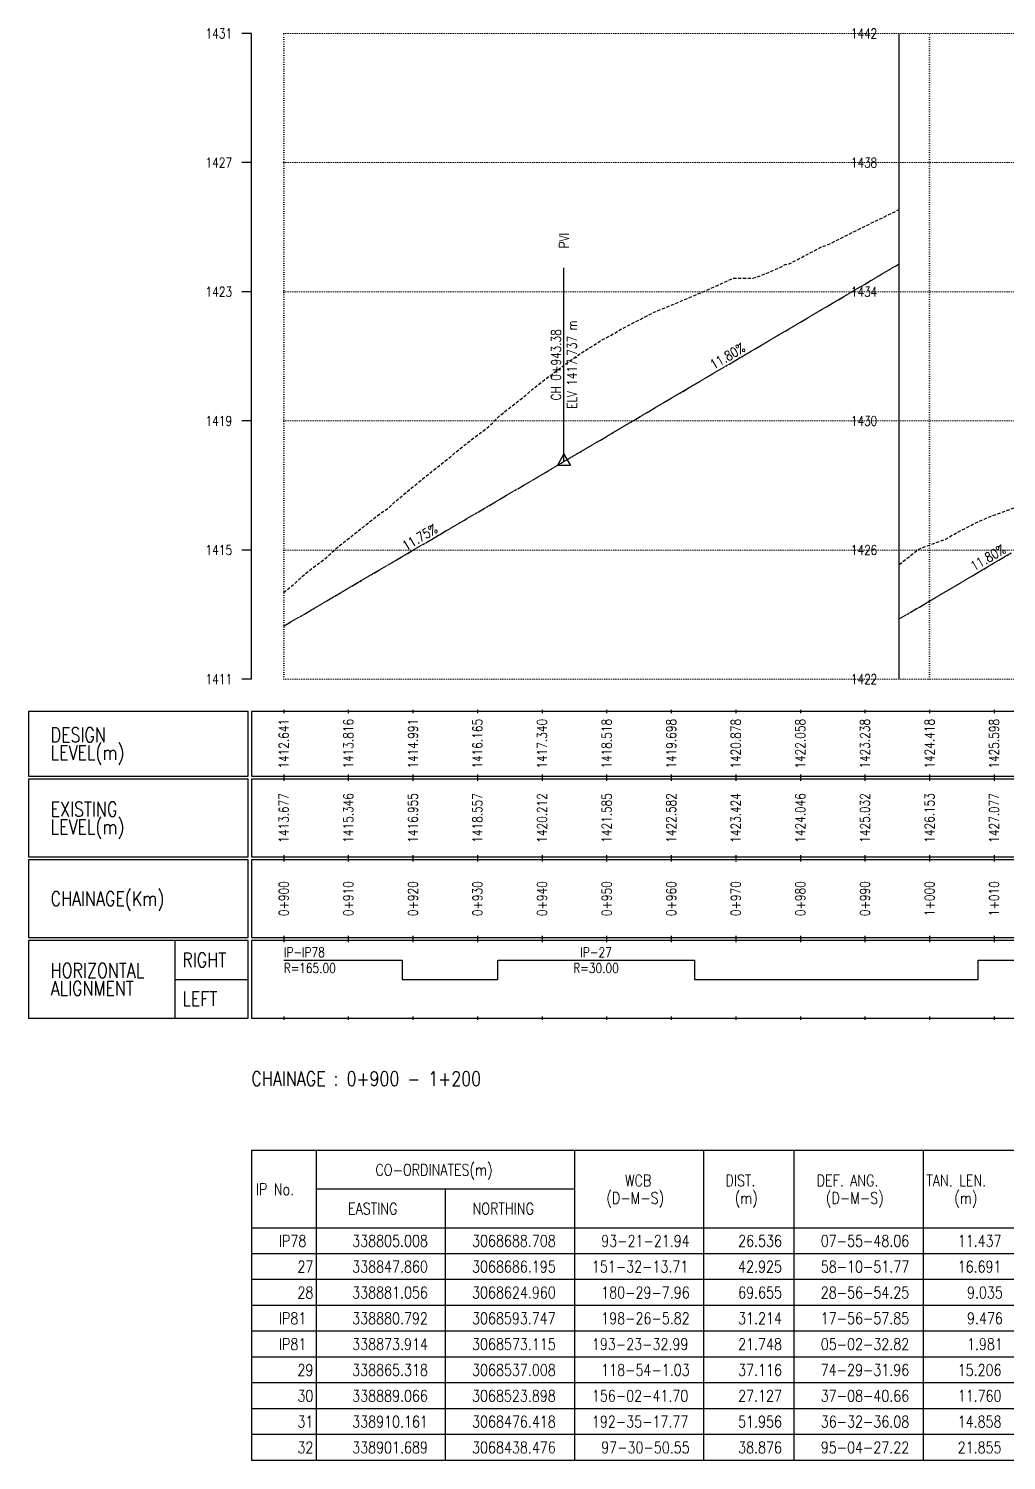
# Model space of a CAD drawing. Extents: x 337736 to 342003, y 3067251 to 3069533.
# Drawn here: x 339236.4 to 339387.8, y 3067266.7 to 3067488.5 of the extents above; entities that cross this region are included whole.
import ezdxf
from ezdxf.enums import TextEntityAlignment as Align

# ---------------------------------------------------------------- set-up
doc = ezdxf.new("R2010")
doc.units = 0
doc.header["$MEASUREMENT"] = 0
for name, pattern in [('Center', [2, 1.25, -0.25, 0.25, -0.25]), ('Dashed', [0.75, 0.5, -0.25]), ('Dot', [0.25, 0, -0.25])]:
    doc.linetypes.add(name, pattern=pattern)
for name, color, linetype, lineweight in [('Chainage Range', 7, 'Continuous', 25), ('Grids', 9, 'Dot', 13), ('Vertical Alignment', 5, 'Center', 30), ('VIP Line', 2, 'Continuous', 5)]:
    doc.layers.add(name, color=color, linetype=linetype, lineweight=lineweight)
for name, color, linetype in [('Chainage_TXT', 7, 'Continuous'), ('DesignRL_TXT', 5, 'Continuous'), ('ExistRL_TXT', 3, 'Continuous'), ('GL', 3, 'Dashed'), ('Grade Text', 7, 'Continuous'), ('HC_Data', 7, 'Continuous'), ('Horizontal Alignment', 7, 'Continuous'), ('Scale Line', 1, 'Continuous'), ('Title Box Text', 7, 'Continuous'), ('TitleBox', 7, 'Continuous'), ('VIP Mark', 7, 'Continuous')]:
    doc.layers.add(name, color=color, linetype=linetype)
doc.styles.get("Standard").update_dxf_attribs({"font": 'simplex.shx'})

msp = doc.modelspace()

# ---------------------------------------------------------------- linework, layer by layer
at = {"layer": 'GL', "flags": 128}
for points in [[(339371.17, 3067405.48), (339374.31, 3067407.93), (339375.87, 3067408.5), (339378.38, 3067409.42), (339379.62, 3067410.15), (339382.53, 3067411.69), (339384.86, 3067412.75), (339388.52, 3067414.09), (339390.29, 3067414.82), (339393.75, 3067417.04), (339394.98, 3067417.78), (339395.87, 3067418.5), (339397.89, 3067420.12), (339399.88, 3067421.08), (339400.08, 3067421.18), (339400.32, 3067421.36), (339402.49, 3067423), (339402.88, 3067423.48), (339406.39, 3067427.08), (339408.49, 3067429.01), (339410.61, 3067430.91), (339410.63, 3067430.93), (339412.45, 3067432.51), (339415.36, 3067434.99), (339415.87, 3067435.35), (339417.7, 3067436.65), (339421.16, 3067440.31), (339424.35, 3067441.78), (339426.93, 3067443.44), (339431.42, 3067445.47), (339432.93, 3067446.23), (339435.87, 3067447.6), (339437.82, 3067448.51), (339439.98, 3067449.36), (339443.79, 3067451), (339447.16, 3067452.87), (339448.98, 3067452.96), (339452.51, 3067454.31), (339454.76, 3067455.59), (339455.87, 3067455.77), (339457.51, 3067456.03), (339458.72, 3067456.05), (339459.75, 3067456.32), (339460.35, 3067456.9), (339461.73, 3067457.13), (339462.34, 3067457.33), (339463.53, 3067457.52), (339465.84, 3067457.88), (339466.55, 3067457.93), (339470.9, 3067458.52), (339471.71, 3067458.7), (339475.02, 3067459.29), (339475.87, 3067459.2), (339479.04, 3067458.87), (339479.5, 3067458.86), (339480.38, 3067458.86), (339484.69, 3067458.95), (339484.9, 3067458.93), (339487.01, 3067459.41), (339489.97, 3067460.08), (339492.09, 3067460.24), (339493.67, 3067459.9), (339494.51, 3067460.17), (339495.87, 3067460.12), (339499.33, 3067460.15), (339499.96, 3067460.29), (339503.19, 3067461.76)], [(339275.87, 3067401.12), (339277.15, 3067402.17), (339279.07, 3067403.93), (339282.52, 3067406.63), (339284.04, 3067408.02), (339284.67, 3067408.52), (339288.13, 3067411.24), (339290.68, 3067413.3), (339292.06, 3067414.2), (339293.26, 3067415.34), (339295.87, 3067417.51), (339296.14, 3067417.73), (339298.74, 3067419.84), (339299.97, 3067420.81), (339303.86, 3067423.95), (339304.24, 3067424.28), (339307.61, 3067426.84), (339309.29, 3067428.49), (339310.38, 3067429.41), (339313.06, 3067431.47), (339314.38, 3067432.62), (339315.87, 3067433.8), (339319.25, 3067436.33), (339320.48, 3067437.25), (339322.23, 3067438.44), (339322.6, 3067438.64), (339324.9, 3067440.14), (339326.87, 3067441.19), (339328.26, 3067442.01), (339332.13, 3067444), (339333.09, 3067444.5), (339333.36, 3067444.62), (339335, 3067445.28), (339335.87, 3067445.64), (339341.24, 3067447.92), (339343.05, 3067448.72), (339345.49, 3067449.86), (339348.5, 3067449.83), (339348.89, 3067449.95), (339349.84, 3067450.26), (339352.68, 3067451.5), (339353.52, 3067451.94), (339354.12, 3067452.05), (339355.87, 3067452.96), (339358.83, 3067454.52), (339359.15, 3067454.7), (339359.93, 3067454.93), (339365.13, 3067457.51), (339365.42, 3067457.65), (339365.78, 3067457.85), (339368.8, 3067459.29), (339370.76, 3067460.26), (339371.17, 3067460.48)]]:
    msp.add_lwpolyline(points, dxfattribs=at)
at = {"layer": 'Grids'}
for p, q in [((339275.87, 3067487.73), (339575.87, 3067487.73)), ((339275.87, 3067387.73), (339275.87, 3067487.73)), ((339375.87, 3067387.73), (339375.87, 3067487.73)), ((339275.87, 3067467.73), (339575.87, 3067467.73)), ((339275.87, 3067447.73), (339575.87, 3067447.73)), ((339275.87, 3067427.73), (339575.87, 3067427.73)), ((339275.87, 3067407.73), (339575.87, 3067407.73)), ((339275.87, 3067387.73), (339575.87, 3067387.73))]:
    msp.add_line(p, q, dxfattribs=at)
at = {"layer": 'HC_Data'}
for p, q in [((339280.87, 3067314.73), (339280.87, 3067302.73)), ((339320.87, 3067314.73), (339320.87, 3067302.73)), ((339340.87, 3067314.73), (339340.87, 3067302.73)), ((339354.87, 3067314.73), (339354.87, 3067302.73)), ((339374.87, 3067314.73), (339374.87, 3067302.73)), ((339320.87, 3067308.73), (339280.87, 3067308.73)), ((339300.87, 3067308.73), (339300.87, 3067302.73)), ((339270.87, 3067302.73), (339270.87, 3067266.73)), ((339280.87, 3067302.73), (339280.87, 3067266.73)), ((339300.87, 3067302.73), (339300.87, 3067266.73)), ((339320.87, 3067302.73), (339320.87, 3067266.73)), ((339340.87, 3067302.73), (339340.87, 3067266.73)), ((339354.87, 3067302.73), (339354.87, 3067266.73)), ((339374.87, 3067302.73), (339374.87, 3067266.73)), ((339502.87, 3067298.73), (339270.87, 3067298.73)), ((339502.87, 3067294.73), (339270.87, 3067294.73)), ((339502.87, 3067290.73), (339270.87, 3067290.73)), ((339502.87, 3067286.73), (339270.87, 3067286.73)), ((339502.87, 3067282.73), (339270.87, 3067282.73)), ((339502.87, 3067278.73), (339270.87, 3067278.73)), ((339502.87, 3067274.73), (339270.87, 3067274.73)), ((339502.87, 3067270.73), (339270.87, 3067270.73)), ((339502.87, 3067266.73), (339270.87, 3067266.73))]:
    msp.add_line(p, q, dxfattribs=at)
msp.add_lwpolyline([(339270.87, 3067314.73), (339270.87, 3067302.73), (339502.87, 3067302.73), (339502.87, 3067314.73), (339270.87, 3067314.73)], dxfattribs=at)
at = {"layer": 'Horizontal Alignment'}
msp.add_lwpolyline([(339275.87, 3067344.23), (339294.21, 3067344.23), (339294.21, 3067341.23), (339309, 3067341.23), (339309, 3067344.23), (339339.47, 3067344.23), (339339.47, 3067341.23), (339383.4, 3067341.23), (339383.4, 3067344.23), (339401.08, 3067344.23)], dxfattribs=at)
at = {"layer": 'Scale Line'}
for p, q in [((339270.87, 3067487.73), (339269.37, 3067487.73)), ((339270.87, 3067387.73), (339270.87, 3067487.73)), ((339371.17, 3067387.73), (339371.17, 3067487.73)), ((339270.87, 3067467.73), (339269.37, 3067467.73)), ((339270.87, 3067447.73), (339269.37, 3067447.73)), ((339270.87, 3067427.73), (339269.37, 3067427.73)), ((339270.87, 3067407.73), (339269.37, 3067407.73)), ((339270.87, 3067387.73), (339269.37, 3067387.73))]:
    msp.add_line(p, q, dxfattribs=at)
at = {"layer": 'TitleBox'}
for p, q in [((339275.87, 3067382.98), (339275.87, 3067382.48)), ((339285.87, 3067382.98), (339285.87, 3067382.48)), ((339295.87, 3067382.98), (339295.87, 3067382.48)), ((339305.87, 3067382.98), (339305.87, 3067382.48)), ((339315.87, 3067382.98), (339315.87, 3067382.48)), ((339325.87, 3067382.98), (339325.87, 3067382.48)), ((339335.87, 3067382.98), (339335.87, 3067382.48)), ((339345.87, 3067382.98), (339345.87, 3067382.48)), ((339355.87, 3067382.98), (339355.87, 3067382.48)), ((339365.87, 3067382.98), (339365.87, 3067382.48)), ((339375.87, 3067382.98), (339375.87, 3067382.48)), ((339385.87, 3067382.98), (339385.87, 3067382.48)), ((339275.87, 3067372.98), (339275.87, 3067372.48)), ((339275.87, 3067372.48), (339275.87, 3067371.98)), ((339285.87, 3067372.98), (339285.87, 3067372.48)), ((339285.87, 3067372.48), (339285.87, 3067371.98)), ((339295.87, 3067372.98), (339295.87, 3067372.48)), ((339295.87, 3067372.48), (339295.87, 3067371.98)), ((339305.87, 3067372.98), (339305.87, 3067372.48)), ((339305.87, 3067372.48), (339305.87, 3067371.98)), ((339315.87, 3067372.98), (339315.87, 3067372.48)), ((339315.87, 3067372.48), (339315.87, 3067371.98)), ((339325.87, 3067372.98), (339325.87, 3067372.48)), ((339325.87, 3067372.48), (339325.87, 3067371.98)), ((339335.87, 3067372.98), (339335.87, 3067372.48)), ((339335.87, 3067372.48), (339335.87, 3067371.98)), ((339345.87, 3067372.98), (339345.87, 3067372.48)), ((339345.87, 3067372.48), (339345.87, 3067371.98)), ((339355.87, 3067372.98), (339355.87, 3067372.48)), ((339355.87, 3067372.48), (339355.87, 3067371.98)), ((339365.87, 3067372.98), (339365.87, 3067372.48)), ((339365.87, 3067372.48), (339365.87, 3067371.98)), ((339375.87, 3067372.98), (339375.87, 3067372.48)), ((339375.87, 3067372.48), (339375.87, 3067371.98)), ((339385.87, 3067372.98), (339385.87, 3067372.48)), ((339385.87, 3067372.48), (339385.87, 3067371.98)), ((339275.87, 3067360.48), (339275.87, 3067359.98)), ((339275.87, 3067359.98), (339275.87, 3067359.48)), ((339285.87, 3067360.48), (339285.87, 3067359.98)), ((339285.87, 3067359.98), (339285.87, 3067359.48)), ((339295.87, 3067360.48), (339295.87, 3067359.98)), ((339295.87, 3067359.98), (339295.87, 3067359.48)), ((339305.87, 3067360.48), (339305.87, 3067359.98)), ((339305.87, 3067359.98), (339305.87, 3067359.48)), ((339315.87, 3067360.48), (339315.87, 3067359.98)), ((339315.87, 3067359.98), (339315.87, 3067359.48)), ((339325.87, 3067360.48), (339325.87, 3067359.98)), ((339325.87, 3067359.98), (339325.87, 3067359.48)), ((339335.87, 3067360.48), (339335.87, 3067359.98)), ((339335.87, 3067359.98), (339335.87, 3067359.48)), ((339345.87, 3067360.48), (339345.87, 3067359.98)), ((339345.87, 3067359.98), (339345.87, 3067359.48)), ((339355.87, 3067360.48), (339355.87, 3067359.98)), ((339355.87, 3067359.98), (339355.87, 3067359.48)), ((339365.87, 3067360.48), (339365.87, 3067359.98)), ((339365.87, 3067359.98), (339365.87, 3067359.48)), ((339375.87, 3067360.48), (339375.87, 3067359.98)), ((339375.87, 3067359.98), (339375.87, 3067359.48)), ((339385.87, 3067360.48), (339385.87, 3067359.98)), ((339385.87, 3067359.98), (339385.87, 3067359.48)), ((339259.04, 3067335.23), (339259.04, 3067347.23)), ((339275.87, 3067347.98), (339275.87, 3067347.48)), ((339275.87, 3067347.48), (339275.87, 3067346.98)), ((339285.87, 3067347.98), (339285.87, 3067347.48)), ((339285.87, 3067347.48), (339285.87, 3067346.98)), ((339295.87, 3067347.98), (339295.87, 3067347.48)), ((339295.87, 3067347.48), (339295.87, 3067346.98)), ((339305.87, 3067347.98), (339305.87, 3067347.48)), ((339305.87, 3067347.48), (339305.87, 3067346.98)), ((339315.87, 3067347.98), (339315.87, 3067347.48)), ((339315.87, 3067347.48), (339315.87, 3067346.98)), ((339325.87, 3067347.98), (339325.87, 3067347.48)), ((339325.87, 3067347.48), (339325.87, 3067346.98)), ((339335.87, 3067347.98), (339335.87, 3067347.48)), ((339335.87, 3067347.48), (339335.87, 3067346.98)), ((339345.87, 3067347.98), (339345.87, 3067347.48)), ((339345.87, 3067347.48), (339345.87, 3067346.98)), ((339355.87, 3067347.98), (339355.87, 3067347.48)), ((339355.87, 3067347.48), (339355.87, 3067346.98)), ((339365.87, 3067347.98), (339365.87, 3067347.48)), ((339365.87, 3067347.48), (339365.87, 3067346.98)), ((339375.87, 3067347.98), (339375.87, 3067347.48)), ((339375.87, 3067347.48), (339375.87, 3067346.98)), ((339385.87, 3067347.98), (339385.87, 3067347.48)), ((339385.87, 3067347.48), (339385.87, 3067346.98)), ((339259.04, 3067341.23), (339270.37, 3067341.23)), ((339275.87, 3067335.48), (339275.87, 3067334.98)), ((339285.87, 3067335.48), (339285.87, 3067334.98)), ((339295.87, 3067335.48), (339295.87, 3067334.98)), ((339305.87, 3067335.48), (339305.87, 3067334.98)), ((339315.87, 3067335.48), (339315.87, 3067334.98)), ((339325.87, 3067335.48), (339325.87, 3067334.98)), ((339335.87, 3067335.48), (339335.87, 3067334.98)), ((339345.87, 3067335.48), (339345.87, 3067334.98)), ((339355.87, 3067335.48), (339355.87, 3067334.98)), ((339365.87, 3067335.48), (339365.87, 3067334.98)), ((339375.87, 3067335.48), (339375.87, 3067334.98)), ((339385.87, 3067335.48), (339385.87, 3067334.98))]:
    msp.add_line(p, q, dxfattribs=at)
for points in [[(339270.37, 3067382.73), (339236.37, 3067382.73), (339236.37, 3067372.73), (339270.37, 3067372.73)], [(339270.87, 3067372.73), (339580.87, 3067372.73), (339580.87, 3067382.73), (339270.87, 3067382.73)], [(339270.37, 3067372.23), (339236.37, 3067372.23), (339236.37, 3067360.23), (339270.37, 3067360.23)], [(339270.87, 3067360.23), (339580.87, 3067360.23), (339580.87, 3067372.23), (339270.87, 3067372.23)], [(339270.37, 3067359.73), (339236.37, 3067359.73), (339236.37, 3067347.73), (339270.37, 3067347.73)], [(339270.87, 3067347.73), (339580.87, 3067347.73), (339580.87, 3067359.73), (339270.87, 3067359.73)], [(339270.37, 3067347.23), (339236.37, 3067347.23), (339236.37, 3067335.23), (339270.37, 3067335.23)], [(339270.87, 3067335.23), (339580.87, 3067335.23), (339580.87, 3067347.23), (339270.87, 3067347.23)]]:
    msp.add_lwpolyline(points, close=True, dxfattribs=at)
at = {"layer": 'Vertical Alignment'}
for points in [[(339275.87, 3067395.94), (339277.15, 3067396.69), (339279.07, 3067397.82), (339282.52, 3067399.85), (339284.04, 3067400.74), (339284.67, 3067401.11), (339288.13, 3067403.14), (339290.68, 3067404.64), (339292.06, 3067405.45), (339293.26, 3067406.15), (339295.87, 3067407.69), (339296.14, 3067407.85), (339298.74, 3067409.38), (339299.97, 3067410.1), (339303.86, 3067412.38), (339304.24, 3067412.6), (339307.61, 3067414.58), (339309.29, 3067415.57), (339310.38, 3067416.21), (339313.06, 3067417.79), (339314.38, 3067418.56), (339315.87, 3067419.44), (339319.25, 3067421.42), (339319.25, 3067421.42), (339319.25, 3067421.42), (339319.25, 3067421.42), (339320.48, 3067422.15), (339322.23, 3067423.18), (339322.6, 3067423.4), (339324.9, 3067424.75), (339326.87, 3067425.91), (339328.26, 3067426.74), (339332.13, 3067429.02), (339333.09, 3067429.59), (339333.36, 3067429.74), (339335, 3067430.71), (339335.87, 3067431.23), (339341.24, 3067434.39), (339343.05, 3067435.46), (339345.49, 3067436.9), (339348.5, 3067438.68), (339348.89, 3067438.91), (339349.84, 3067439.47), (339352.68, 3067441.14), (339353.52, 3067441.64), (339354.12, 3067441.99), (339355.87, 3067443.02), (339358.83, 3067444.77), (339359.15, 3067444.96), (339359.93, 3067445.42), (339365.13, 3067448.49), (339365.42, 3067448.66), (339365.78, 3067448.87), (339368.8, 3067450.65), (339370.76, 3067451.81), (339371.17, 3067452.05)], [(339371.17, 3067397.05), (339374.31, 3067398.9), (339375.87, 3067399.82), (339378.38, 3067401.3), (339379.62, 3067402.04), (339382.53, 3067403.75), (339384.86, 3067405.12), (339388.52, 3067407.28)]]:
    msp.add_lwpolyline(points, dxfattribs=at)
at = {"layer": 'VIP Line'}
for points in [[(339275.87, 3067395.94), (339277.15, 3067396.69), (339279.07, 3067397.82), (339282.52, 3067399.85), (339284.04, 3067400.74), (339284.67, 3067401.11), (339288.13, 3067403.14), (339290.68, 3067404.64), (339292.06, 3067405.45), (339293.26, 3067406.15), (339295.87, 3067407.69), (339296.14, 3067407.85), (339298.74, 3067409.38), (339299.97, 3067410.1), (339303.86, 3067412.38), (339304.24, 3067412.6), (339307.61, 3067414.58), (339309.29, 3067415.57), (339310.38, 3067416.21), (339313.06, 3067417.79), (339314.38, 3067418.56), (339315.87, 3067419.44), (339319.25, 3067421.42), (339320.48, 3067422.15), (339322.23, 3067423.18), (339322.6, 3067423.4), (339324.9, 3067424.75), (339326.87, 3067425.91), (339328.26, 3067426.74), (339332.13, 3067429.02), (339333.09, 3067429.59), (339333.36, 3067429.74), (339335, 3067430.71), (339335.87, 3067431.23), (339341.24, 3067434.39), (339343.05, 3067435.46), (339345.49, 3067436.9), (339348.5, 3067438.68), (339348.89, 3067438.91), (339349.84, 3067439.47), (339352.68, 3067441.14), (339353.52, 3067441.64), (339354.12, 3067441.99), (339355.87, 3067443.02), (339358.83, 3067444.77), (339359.15, 3067444.96), (339359.93, 3067445.42), (339365.13, 3067448.49), (339365.42, 3067448.66), (339365.78, 3067448.87), (339368.8, 3067450.65), (339370.76, 3067451.81), (339371.17, 3067452.05)], [(339371.17, 3067397.05), (339374.31, 3067398.9), (339375.87, 3067399.82), (339378.38, 3067401.3), (339379.62, 3067402.04), (339382.53, 3067403.75), (339384.86, 3067405.12), (339388.52, 3067407.28)]]:
    msp.add_lwpolyline(points, dxfattribs=at)
at = {"layer": 'VIP Mark'}
msp.add_line((339319.25, 3067421.42), (339319.25, 3067451.42), dxfattribs=at)
msp.add_lwpolyline([(339318.25, 3067420.84), (339319.25, 3067422.58), (339320.25, 3067420.84), (339318.25, 3067420.84)], dxfattribs=at)

# ---------------------------------------------------------------- texts
at = {"width": 0.8}
for s, p in [('1431', (339267.87, 3067487.73)), ('1427', (339267.87, 3067467.73)), ('1423', (339267.87, 3067447.73)), ('1419', (339267.87, 3067427.73)), ('1415', (339267.87, 3067407.73)), ('1411', (339267.87, 3067387.73))]:
    msp.add_text(s, height=1.5, dxfattribs=at).set_placement(p, align=Align.MIDDLE_RIGHT)
for s, p in [('1442', (339363.67, 3067486.98)), ('1438', (339363.67, 3067466.98)), ('1434', (339363.67, 3067446.98)), ('1430', (339363.67, 3067426.98)), ('1426', (339363.67, 3067406.98)), ('1422', (339363.67, 3067386.98))]:
    msp.add_text(s, height=1.5, dxfattribs=at).set_placement(p)
at = {"layer": 'Chainage Range', "width": 0.8}
msp.add_text('CHAINAGE : 0+900 - 1+200', height=2.25, dxfattribs=at).set_placement((339270.87, 3067324.73))
at = {"layer": 'Chainage_TXT', "width": 0.8}
for s, p in [('0+900', (339275.87, 3067353.73)), ('0+910', (339285.87, 3067353.73)), ('0+920', (339295.87, 3067353.73)), ('0+930', (339305.87, 3067353.73)), ('0+940', (339315.87, 3067353.73)), ('0+950', (339325.87, 3067353.73)), ('0+960', (339335.87, 3067353.73)), ('0+970', (339345.87, 3067353.73)), ('0+980', (339355.87, 3067353.73)), ('0+990', (339365.87, 3067353.73)), ('1+000', (339375.87, 3067353.73)), ('1+010', (339385.87, 3067353.73))]:
    msp.add_text(s, height=1.5, rotation=90, dxfattribs=at).set_placement(p, align=Align.MIDDLE_CENTER)
at = {"layer": 'DesignRL_TXT', "width": 0.8}
for s, p in [('1413.816', (339285.87, 3067377.73)), ('1416.165', (339305.87, 3067377.73)), ('1417.340', (339315.87, 3067377.73)), ('1418.518', (339325.87, 3067377.73)), ('1419.698', (339335.87, 3067377.73)), ('1420.878', (339345.87, 3067377.73)), ('1422.058', (339355.87, 3067377.73)), ('1423.238', (339365.87, 3067377.73)), ('1424.418', (339375.87, 3067377.73)), ('1425.598', (339385.87, 3067377.73)), ('1412.641', (339275.87, 3067377.73)), ('1414.991', (339295.87, 3067377.73))]:
    msp.add_text(s, height=1.5, rotation=90, dxfattribs=at).set_placement(p, align=Align.MIDDLE_CENTER)
at = {"layer": 'ExistRL_TXT', "width": 0.8}
for s, p in [('1413.677', (339275.87, 3067366.23)), ('1415.346', (339285.87, 3067366.23)), ('1416.955', (339295.87, 3067366.23)), ('1418.557', (339305.87, 3067366.23)), ('1420.212', (339315.87, 3067366.23)), ('1421.585', (339325.87, 3067366.23)), ('1422.582', (339335.87, 3067366.23)), ('1423.424', (339345.87, 3067366.23)), ('1424.046', (339355.87, 3067366.23)), ('1425.032', (339365.87, 3067366.23)), ('1426.153', (339375.87, 3067366.23)), ('1427.077', (339385.87, 3067366.23))]:
    msp.add_text(s, height=1.5, rotation=90, dxfattribs=at).set_placement(p, align=Align.MIDDLE_CENTER)
at = {"layer": 'Grade Text', "width": 0.8}
for s, rotation, p in [('11.80%', 30.5382, (339345.21, 3067436.74)), ('11.75%', 30.429, (339297.56, 3067408.68)), ('11.80%', 30.5382, (339385.53, 3067405.52))]:
    msp.add_text(s, height=1.5, rotation=rotation, dxfattribs=at).set_placement(p, align=Align.BOTTOM_CENTER)
at = {"layer": 'HC_Data', "width": 0.8}
for s, p in [('CO-ORDINATES(m)', (339290.07, 3067310.83)), ('WCB', (339328.71, 3067309.18)), ('DIST.', (339344.27, 3067309.18)), ('DEF. ANG.', (339358.39, 3067309.18)), ('TAN. LEN.', (339375.39, 3067309.18)), ('IP No.', (339271.55, 3067307.83)), ('(D-M-S)', (339325.83, 3067306.48)), ('(m)', (339345.71, 3067306.48)), ('(D-M-S)', (339359.83, 3067306.48)), ('(m)', (339379.71, 3067306.48)), ('EASTING', (339285.83, 3067304.83)), ('NORTHING', (339305.11, 3067304.83)), ('IP78', (339275.11, 3067299.83)), ('338805.008', (339286.47, 3067299.83)), ('3068688.708', (339305.03, 3067299.83)), ('93-21-21.94', (339325.03, 3067299.83)), ('26.536', (339346.23, 3067299.83)), ('07-55-48.06', (339359.03, 3067299.83)), ('11.437', (339380.23, 3067299.83)), ('27', (339277.99, 3067295.83)), ('338847.860', (339286.47, 3067295.83)), ('3068686.195', (339305.03, 3067295.83)), ('151-32-13.71', (339323.59, 3067295.83)), ('42.925', (339346.23, 3067295.83)), ('58-10-51.77', (339359.03, 3067295.83)), ('16.691', (339380.23, 3067295.83)), ('28', (339277.99, 3067291.83)), ('338881.056', (339286.47, 3067291.83)), ('3068624.960', (339305.03, 3067291.83)), ('180-29-7.96', (339325.03, 3067291.83)), ('69.655', (339346.23, 3067291.83)), ('28-56-54.25', (339359.03, 3067291.83)), ('9.035', (339381.67, 3067291.83)), ('IP81', (339275.11, 3067287.83)), ('338880.792', (339286.47, 3067287.83)), ('3068593.747', (339305.03, 3067287.83)), ('198-26-5.82', (339325.03, 3067287.83)), ('31.214', (339346.23, 3067287.83)), ('17-56-57.85', (339359.03, 3067287.83)), ('9.476', (339381.67, 3067287.83)), ('IP81', (339275.11, 3067283.83)), ('338873.914', (339286.47, 3067283.83)), ('3068573.115', (339305.03, 3067283.83)), ('193-23-32.99', (339323.59, 3067283.83)), ('21.748', (339346.23, 3067283.83)), ('05-02-32.82', (339359.03, 3067283.83)), ('1.981', (339381.67, 3067283.83)), ('29', (339277.99, 3067279.83)), ('338865.318', (339286.47, 3067279.83)), ('3068537.008', (339305.03, 3067279.83)), ('118-54-1.03', (339325.03, 3067279.83)), ('37.116', (339346.23, 3067279.83)), ('74-29-31.96', (339359.03, 3067279.83)), ('15.206', (339380.23, 3067279.83)), ('30', (339277.99, 3067275.83)), ('338889.066', (339286.47, 3067275.83)), ('3068523.898', (339305.03, 3067275.83)), ('156-02-41.70', (339323.59, 3067275.83)), ('27.127', (339346.23, 3067275.83)), ('37-08-40.66', (339359.03, 3067275.83)), ('11.760', (339380.23, 3067275.83)), ('31', (339277.99, 3067271.83)), ('338910.161', (339286.47, 3067271.83)), ('3068476.418', (339305.03, 3067271.83)), ('192-35-17.77', (339323.59, 3067271.83)), ('51.956', (339346.23, 3067271.83)), ('36-32-36.08', (339359.03, 3067271.83)), ('14.858', (339380.23, 3067271.83)), ('32', (339277.99, 3067267.83)), ('338901.689', (339286.47, 3067267.83)), ('3068438.476', (339305.03, 3067267.83)), ('97-30-50.55', (339325.03, 3067267.83)), ('38.876', (339346.23, 3067267.83)), ('95-04-27.22', (339359.03, 3067267.83)), ('21.855', (339380.23, 3067267.83))]:
    msp.add_text(s, height=1.8, dxfattribs=at).set_placement(p)
at = {"layer": 'Horizontal Alignment', "width": 0.8}
msp.add_text('IP-IP78', height=1.5, dxfattribs=at).set_placement((339275.87, 3067344.23), align=Align.BOTTOM_LEFT)
msp.add_text('IP-27', height=1.5, dxfattribs=at).set_placement((339324.24, 3067344.23), align=Align.BOTTOM_CENTER)
msp.add_text('R=165.00', height=1.5, dxfattribs=at).set_placement((339275.87, 3067343.73), align=Align.TOP_LEFT)
msp.add_text('R=30.00', height=1.5, dxfattribs=at).set_placement((339324.24, 3067343.73), align=Align.TOP_CENTER)
at = {"layer": 'Title Box Text', "width": 0.8}
for s, p in [('DESIGN', (339239.77, 3067377.98)), ('LEVEL(m)', (339239.77, 3067375.23)), ('EXISTING', (339239.77, 3067366.48)), ('LEVEL(m)', (339239.77, 3067363.73)), ('CHAINAGE(Km)', (339239.77, 3067352.61)), ('HORIZONTAL', (339239.77, 3067341.48)), ('RIGHT', (339260.17, 3067343.11)), ('ALIGNMENT', (339239.77, 3067338.73)), ('LEFT', (339260.17, 3067337.11))]:
    msp.add_text(s, height=2.25, dxfattribs=at).set_placement(p)
at = {"layer": 'VIP Mark', "width": 0.8}
msp.add_text('PVI', height=1.5, rotation=90, dxfattribs=at).set_placement((339319.25, 3067454.42), align=Align.MIDDLE_LEFT)
msp.add_text('CH 0+943.38', height=1.5, rotation=90, dxfattribs=at).set_placement((339319.25, 3067436.42), align=Align.BOTTOM_CENTER)
msp.add_text('ELV 1417.737 m', height=1.5, rotation=90, dxfattribs=at).set_placement((339319.75, 3067436.42), align=Align.TOP_CENTER)

doc.saveas('drawing.dxf')
